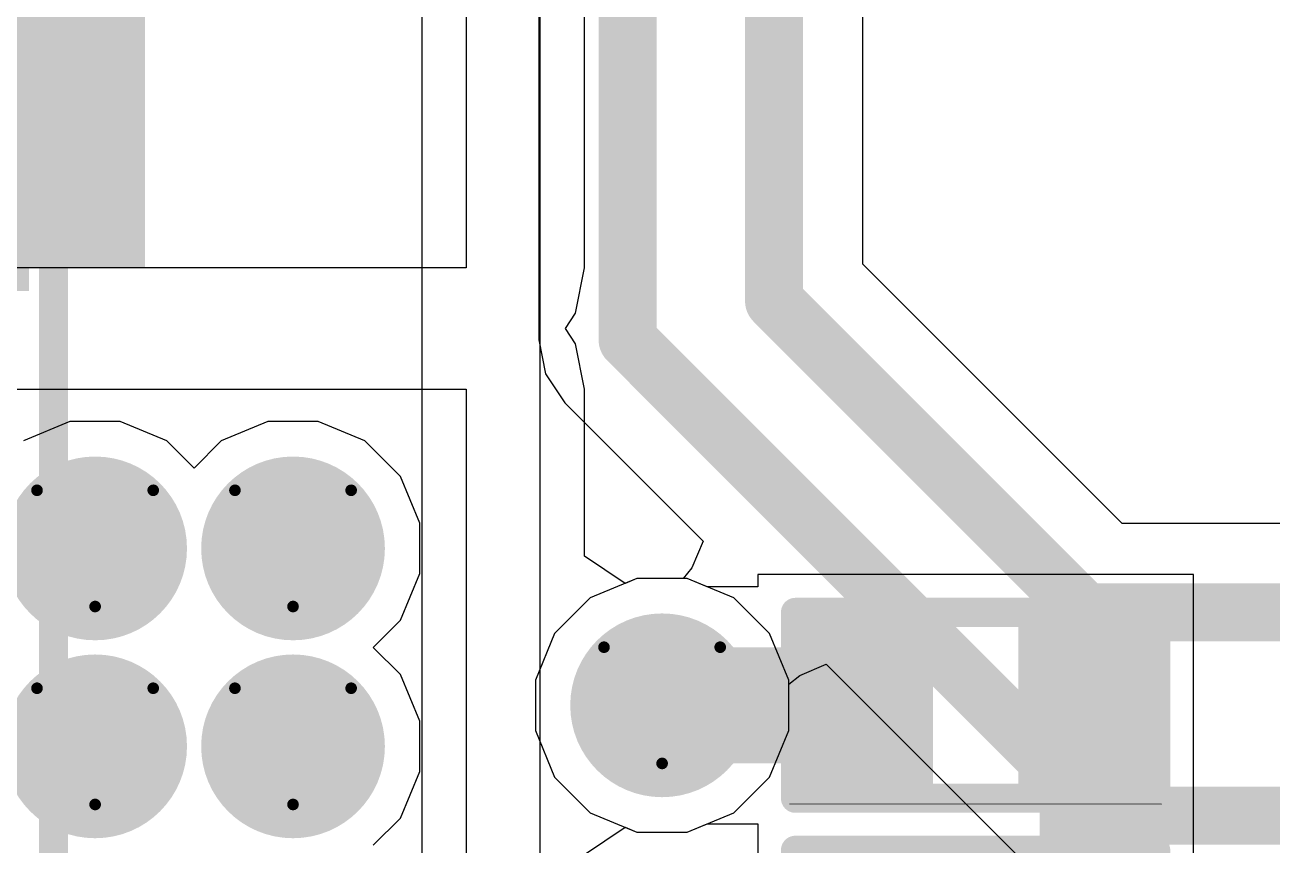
# Model space of a CAD drawing. Header units: inches. Extents: x -6 to 385, y -2 to 102.
# Drawn here: x 22.96 to 28.41, y 18.26 to 21.85 of the extents above; entities that cross this region are included whole.
import ezdxf

# ---------------------------------------------------------------- set-up
doc = ezdxf.new("R2010")
doc.units = ezdxf.units.IN
for name, color, linetype in [('Bottom Layer', 5, 'Continuous'), ('Bottom Overlay', 54, 'Continuous'), ('Bottom Paste', 16, 'Continuous'), ('Bottom Solder', 6, 'Continuous'), ('Drill Drawing', 1, 'Continuous'), ('Layer 1', 16, 'Continuous'), ('Layer 2', 76, 'Continuous'), ('Top Layer', 1, 'Continuous'), ('Top Solder', 216, 'Continuous'), ('Via Holes', 16, 'Continuous')]:
    doc.layers.add(name, color=color, linetype=linetype)

# ---------------------------------------------------------------- blocks, each defined once
blk = doc.blocks.new('8_SO_EP__B_84')
at = {"layer": 'Bottom Solder'}
blk.add_hatch(color=6, dxfattribs=at).paths.add_polyline_path([(1.64340032, -2.40759742), (1.64340032, -1.4023975), (3.35160112, -1.4023975), (3.35160112, -2.40759742)])
at = {"layer": 'Bottom Overlay'}
for points in [[(2.03199746, -2.41299492, 0.127, 0.127, 0), (2.03199746, -2.51459746, 0.127, 0.127, 0)], [(-1.905, -2.51459746, 0.127, 0.127, 0), (2.03199746, -2.51459746, 0.127, 0.127, 0)]]:
    blk.add_lwpolyline(points, format="xyseb", dxfattribs=at)
for points in [[(2.00024746, -2.41299492, 0.0635, 0.0635, 1), (2.06374746, -2.41299492, 0.0635, 0.0635, 1)], [(2.00024746, -2.51459746, 0.0635, 0.0635, 1), (2.06374746, -2.51459746, 0.0635, 0.0635, 1)], [(2.00024746, -2.51459746, 0.0635, 0.0635, 1), (2.06374746, -2.51459746, 0.0635, 0.0635, 1)]]:
    blk.add_lwpolyline(points, format="xyseb", close=True, dxfattribs=at)
blk = doc.blocks.new('R___0402_B_108')
at = {"layer": 'Bottom Layer'}
for points in [[(-0.24129746, 0.3175), (-0.24129746, -0.3175), (-0.69849746, -0.3175), (-0.69849746, 0.3175)], [(0.6985, 0.3175), (0.6985, -0.3175), (0.2413, -0.3175), (0.2412999999999999, 0.3175)]]:
    blk.add_hatch(color=5, dxfattribs=at).paths.add_polyline_path(points)
at = {"layer": 'Bottom Paste'}
for points in [[(-0.24129746, 0.3175), (-0.24129746, -0.3175), (-0.69849746, -0.3175), (-0.69849746, 0.3175)], [(0.6985, 0.3175), (0.6985, -0.3175), (0.2413, -0.3175), (0.2412999999999999, 0.3175)]]:
    blk.add_hatch(color=16, dxfattribs=at).paths.add_polyline_path(points)
at = {"layer": 'Bottom Solder'}
for points in [[(-0.1862963, 0.37250116), (-0.1862962999999999, -0.37250116), (-0.7534986199999999, -0.37250116), (-0.7534986199999999, 0.37250116)], [(0.75350116, 0.37250116), (0.75350116, -0.37250116), (0.18629884, -0.37250116), (0.1862988399999999, 0.37250116)]]:
    blk.add_hatch(color=6, dxfattribs=at).paths.add_polyline_path(points)
at = {"layer": 'Bottom Overlay'}
for points in [[(0.7874050799999999, 0.40640254, 0.127, 0.127, 0), (-0.78740254, 0.40640254, 0.127, 0.127, 0)], [(-0.7874, -0.4064, 0.127, 0.127, 0), (-0.78740254, 0.40640254, 0.127, 0.127, 0)], [(0.78740762, -0.40640508, 0.127, 0.127, 0), (0.7874050799999999, 0.40640254, 0.127, 0.127, 0)], [(0.8128, 0.4317974599999999, 0.0032258, 0.0032258, 0), (-0.8127974599999999, 0.4318, 0.0032258, 0.0032258, 0)], [(0.78740762, -0.40640508, 0.127, 0.127, 0), (-0.7874, -0.4064, 0.127, 0.127, 0)]]:
    blk.add_lwpolyline(points, format="xyseb", dxfattribs=at)
for points in [[(-0.8191525399999998, 0.40640254, 0.0635, 0.0635, 1), (-0.75565254, 0.40640254, 0.0635, 0.0635, 1)], [(-0.8191525399999998, 0.40640254, 0.0635, 0.0635, 1), (-0.75565254, 0.40640254, 0.0635, 0.0635, 1)], [(0.75565508, 0.40640254, 0.0635, 0.0635, 1), (0.8191550799999999, 0.40640254, 0.0635, 0.0635, 1)], [(0.75565508, 0.40640254, 0.0635, 0.0635, 1), (0.8191550799999999, 0.40640254, 0.0635, 0.0635, 1)], [(-0.8136026399999999, 0.4318, 0.0016129, 0.0016129, 1), (-0.81199228, 0.4318, 0.0016129, 0.0016129, 1)], [(0.8119948199999999, 0.4317974599999999, 0.0016129, 0.0016129, 1), (0.81360518, 0.4317974599999999, 0.0016129, 0.0016129, 1)], [(-0.8191499999999999, -0.4064, 0.0635, 0.0635, 1), (-0.7556499999999999, -0.4064, 0.0635, 0.0635, 1)], [(-0.8191499999999999, -0.4064, 0.0635, 0.0635, 1), (-0.7556499999999999, -0.4064, 0.0635, 0.0635, 1)], [(0.7556576199999999, -0.40640508, 0.0635, 0.0635, 1), (0.81915762, -0.40640508, 0.0635, 0.0635, 1)], [(0.7556576199999999, -0.40640508, 0.0635, 0.0635, 1), (0.81915762, -0.40640508, 0.0635, 0.0635, 1)]]:
    blk.add_lwpolyline(points, format="xyseb", close=True, dxfattribs=at)
blk = doc.blocks.new('R___0402_B_121')
at = {"layer": 'Bottom Layer'}
for points in [[(-0.2413, 0.3175), (-0.2412999999999999, -0.3175), (-0.6985, -0.3175), (-0.6985, 0.3175)], [(0.6985, 0.3175), (0.6985, -0.3175), (0.2413, -0.3175), (0.2412999999999999, 0.3175)]]:
    blk.add_hatch(color=5, dxfattribs=at).paths.add_polyline_path(points)
at = {"layer": 'Bottom Paste'}
for points in [[(-0.2413, 0.3175), (-0.2412999999999999, -0.3175), (-0.6985, -0.3175), (-0.6985, 0.3175)], [(0.6985, 0.3175), (0.6985, -0.3175), (0.2413, -0.3175), (0.2412999999999999, 0.3175)]]:
    blk.add_hatch(color=16, dxfattribs=at).paths.add_polyline_path(points)
at = {"layer": 'Bottom Solder'}
for points in [[(-0.18629884, 0.37250116), (-0.1862988399999999, -0.37250116), (-0.75350116, -0.37250116), (-0.75350116, 0.37250116)], [(0.75350116, 0.37250116), (0.75350116, -0.37250116), (0.18629884, -0.37250116), (0.1862988399999999, 0.37250116)]]:
    blk.add_hatch(color=6, dxfattribs=at).paths.add_polyline_path(points)
at = {"layer": 'Bottom Overlay'}
for points in [[(-0.7874, 0.4064, 0.127, 0.127, 0), (-0.78740254, -0.40640508, 0.127, 0.127, 0)], [(0.7874, 0.4064, 0.127, 0.127, 0), (-0.7874, 0.4064, 0.127, 0.127, 0)], [(0.7874, 0.4064, 0.127, 0.127, 0), (0.7874, -0.40639492, 0.127, 0.127, 0)], [(0.8128, 0.4318, 0.0032258, 0.0032258, 0), (-0.8128, 0.4318, 0.0032258, 0.0032258, 0)], [(0.7874, -0.40639492, 0.127, 0.127, 0), (-0.78740254, -0.40640508, 0.127, 0.127, 0)]]:
    blk.add_lwpolyline(points, format="xyseb", dxfattribs=at)
for points in [[(-0.8191499999999999, 0.4064, 0.0635, 0.0635, 1), (-0.7556499999999999, 0.4064, 0.0635, 0.0635, 1)], [(-0.8191499999999999, 0.4064, 0.0635, 0.0635, 1), (-0.7556499999999999, 0.4064, 0.0635, 0.0635, 1)], [(0.7556499999999999, 0.4064, 0.0635, 0.0635, 1), (0.8191499999999999, 0.4064, 0.0635, 0.0635, 1)], [(0.7556499999999999, 0.4064, 0.0635, 0.0635, 1), (0.8191499999999999, 0.4064, 0.0635, 0.0635, 1)], [(-0.81360518, 0.4318, 0.0016129, 0.0016129, 1), (-0.8119948199999999, 0.4318, 0.0016129, 0.0016129, 1)], [(0.8119948199999999, 0.4318, 0.0016129, 0.0016129, 1), (0.81360518, 0.4318, 0.0016129, 0.0016129, 1)], [(-0.8191525399999998, -0.40640508, 0.0635, 0.0635, 1), (-0.75565254, -0.40640508, 0.0635, 0.0635, 1)], [(-0.8191525399999998, -0.40640508, 0.0635, 0.0635, 1), (-0.75565254, -0.40640508, 0.0635, 0.0635, 1)], [(0.7556499999999999, -0.40639492, 0.0635, 0.0635, 1), (0.8191499999999999, -0.40639492, 0.0635, 0.0635, 1)], [(0.7556499999999999, -0.40639492, 0.0635, 0.0635, 1), (0.8191499999999999, -0.40639492, 0.0635, 0.0635, 1)]]:
    blk.add_lwpolyline(points, format="xyseb", close=True, dxfattribs=at)

msp = doc.modelspace()

# ---------------------------------------------------------------- hatches: boundary and pattern name
at = {"layer": 'Bottom Layer'}
msp.add_hatch(color=5, dxfattribs=at).paths.add_polyline_path([(22.07800004, 20.7849978), (23.48883796, 20.7849978), (23.48883796, 25.67370532), (22.07800004, 25.67370532)])
h = msp.add_hatch(color=5, dxfattribs=at)
edge = h.paths.add_edge_path()
edge.add_arc((23.27012618, 19.558), 0.2999994, 0, 360)
h = msp.add_hatch(color=5, dxfattribs=at)
edge = h.paths.add_edge_path()
edge.add_arc((24.13527812, 19.558), 0.2999994, 0, 360)
h = msp.add_hatch(color=5, dxfattribs=at)
edge = h.paths.add_edge_path()
edge.add_arc((25.74862262, 18.8722), 0.2999994, 0, 360)
h = msp.add_hatch(color=5, dxfattribs=at)
edge = h.paths.add_edge_path()
edge.add_arc((23.27012618, 18.69284806), 0.2999994, 0, 360)
h = msp.add_hatch(color=5, dxfattribs=at)
edge = h.paths.add_edge_path()
edge.add_arc((24.13527812, 18.69284806), 0.2999994, 0, 360)
at = {"layer": 'Bottom Solder'}
h = msp.add_hatch(color=6, dxfattribs=at)
edge = h.paths.add_edge_path()
edge.add_arc((23.27012618, 19.558), 0.4015993999999999, 0, 360)
h = msp.add_hatch(color=6, dxfattribs=at)
edge = h.paths.add_edge_path()
edge.add_arc((24.13527812, 19.558), 0.4015993999999999, 0, 360)
h = msp.add_hatch(color=6, dxfattribs=at)
edge = h.paths.add_edge_path()
edge.add_arc((25.74862262, 18.8722), 0.4015993999999999, 0, 360)
h = msp.add_hatch(color=6, dxfattribs=at)
edge = h.paths.add_edge_path()
edge.add_arc((23.27012618, 18.69284806), 0.4015993999999999, 0, 360)
h = msp.add_hatch(color=6, dxfattribs=at)
edge = h.paths.add_edge_path()
edge.add_arc((24.13527812, 18.69284806), 0.4015993999999999, 0, 360)
at = {"layer": 'Layer 1'}
h = msp.add_hatch(color=16, dxfattribs=at)
edge = h.paths.add_edge_path()
edge.add_arc((23.27012618, 19.558), 0.2999994, 0, 360)
h = msp.add_hatch(color=16, dxfattribs=at)
edge = h.paths.add_edge_path()
edge.add_arc((24.13527812, 19.558), 0.2999994, 0, 360)
h = msp.add_hatch(color=16, dxfattribs=at)
edge = h.paths.add_edge_path()
edge.add_arc((25.74862262, 18.8722), 0.2999994, 0, 360)
h = msp.add_hatch(color=16, dxfattribs=at)
edge = h.paths.add_edge_path()
edge.add_arc((23.27012618, 18.69284806), 0.2999994, 0, 360)
h = msp.add_hatch(color=16, dxfattribs=at)
edge = h.paths.add_edge_path()
edge.add_arc((24.13527812, 18.69284806), 0.2999994, 0, 360)
at = {"layer": 'Layer 2'}
h = msp.add_hatch(color=76, dxfattribs=at)
edge = h.paths.add_edge_path()
edge.add_arc((23.27012618, 19.558), 0.2999994, 0, 360)
h = msp.add_hatch(color=76, dxfattribs=at)
edge = h.paths.add_edge_path()
edge.add_arc((24.13527812, 19.558), 0.2999994, 0, 360)
h = msp.add_hatch(color=76, dxfattribs=at)
edge = h.paths.add_edge_path()
edge.add_arc((25.74862262, 18.8722), 0.2999994, 0, 360)
h = msp.add_hatch(color=76, dxfattribs=at)
edge = h.paths.add_edge_path()
edge.add_arc((23.27012618, 18.69284806), 0.2999994, 0, 360)
h = msp.add_hatch(color=76, dxfattribs=at)
edge = h.paths.add_edge_path()
edge.add_arc((24.13527812, 18.69284806), 0.2999994, 0, 360)
at = {"layer": 'Top Layer'}
h = msp.add_hatch(color=1, dxfattribs=at)
edge = h.paths.add_edge_path()
edge.add_arc((23.27012618, 19.558), 0.2999994, 0, 360)
h = msp.add_hatch(color=1, dxfattribs=at)
edge = h.paths.add_edge_path()
edge.add_arc((24.13527812, 19.558), 0.2999994, 0, 360)
h = msp.add_hatch(color=1, dxfattribs=at)
edge = h.paths.add_edge_path()
edge.add_arc((25.74862262, 18.8722), 0.2999994, 0, 360)
h = msp.add_hatch(color=1, dxfattribs=at)
edge = h.paths.add_edge_path()
edge.add_arc((23.27012618, 18.69284806), 0.2999994, 0, 360)
h = msp.add_hatch(color=1, dxfattribs=at)
edge = h.paths.add_edge_path()
edge.add_arc((24.13527812, 18.69284806), 0.2999994, 0, 360)
at = {"layer": 'Top Solder'}
h = msp.add_hatch(color=216, dxfattribs=at)
edge = h.paths.add_edge_path()
edge.add_arc((23.27012618, 19.558), 0.4015993999999999, 0, 360)
h = msp.add_hatch(color=216, dxfattribs=at)
edge = h.paths.add_edge_path()
edge.add_arc((24.13527812, 19.558), 0.4015993999999999, 0, 360)
h = msp.add_hatch(color=216, dxfattribs=at)
edge = h.paths.add_edge_path()
edge.add_arc((25.74862262, 18.8722), 0.4015993999999999, 0, 360)
h = msp.add_hatch(color=216, dxfattribs=at)
edge = h.paths.add_edge_path()
edge.add_arc((23.27012618, 18.69284806), 0.4015993999999999, 0, 360)
h = msp.add_hatch(color=216, dxfattribs=at)
edge = h.paths.add_edge_path()
edge.add_arc((24.13527812, 18.69284806), 0.4015993999999999, 0, 360)
at = {"layer": 'Via Holes'}
h = msp.add_hatch(color=7, dxfattribs=at)
edge = h.paths.add_edge_path()
edge.add_arc((23.27012618, 19.558), 0.1499997, 0, 360)
h = msp.add_hatch(color=7, dxfattribs=at)
edge = h.paths.add_edge_path()
edge.add_arc((24.13527812, 19.558), 0.1499997, 0, 360)
h = msp.add_hatch(color=7, dxfattribs=at)
edge = h.paths.add_edge_path()
edge.add_arc((25.74862262, 18.8722), 0.1499997, 0, 360)
h = msp.add_hatch(color=7, dxfattribs=at)
edge = h.paths.add_edge_path()
edge.add_arc((23.27012618, 18.69284806), 0.1499997, 0, 360)
h = msp.add_hatch(color=7, dxfattribs=at)
edge = h.paths.add_edge_path()
edge.add_arc((24.13527812, 18.69284806), 0.1499997, 0, 360)

# ---------------------------------------------------------------- linework, layer by layer
at = {"layer": 'Bottom Layer'}
for p, q in [((24.892, 23.65249778), (24.892, 20.7849978)), ((25.40995172, 20.7849978), (25.40995172, 23.13454606)), ((24.892, 20.7849978), (21.876385, 20.7849978)), ((25.37052584, 20.58678636), (25.40995172, 20.7849978)), ((25.32559832, 20.51954748), (25.37052584, 20.58678636)), ((25.37052584, 20.4523086), (25.32559832, 20.51954748)), ((25.40995172, 20.25409716), (25.37052584, 20.4523086)), ((22.79829324, 20.25409716), (24.892, 20.25409716)), ((24.892, 20.25409716), (24.892, 14.85549988)), ((25.40995172, 19.5240148), (25.40995172, 20.25409716)), ((25.58775426, 19.40521138), (25.40995172, 19.5240148)), ((25.63842472, 19.4261994), (25.58775426, 19.40521138)), ((25.85882052, 19.4261994), (25.63842472, 19.4261994)), ((25.94584854, 19.39015172), (25.85882052, 19.4261994)), ((28.07149833999999, 19.4437), (26.16649834, 19.4437)), ((26.16649834, 19.4437), (26.16649834, 19.39015172)), ((28.07149833999999, 18.40392306), (28.07149833999999, 19.4437)), ((26.16649834, 19.39015172), (25.94584854, 19.39015172)), ((28.07150342, 18.40392306), (28.07149833999999, 18.40392306)), ((28.07150342, 17.26092814), (28.07150342, 18.40392306)), ((25.40995172, 18.2203852), (25.58775426, 18.33918862)), ((25.58775426, 18.33918862), (25.63842472, 18.3182006)), ((25.63842472, 18.3182006), (25.85882052, 18.3182006)), ((25.85882052, 18.3182006), (25.94584854, 18.35424828)), ((25.94584854, 18.35424828), (26.16649834, 18.35424828)), ((26.16649834, 18.35424828), (26.16649834, 18.3007)), ((26.16649834, 18.3007), (26.16650595999999, 18.3007)), ((26.16650595999999, 18.3007), (26.16650595999999, 17.26092306))]:
    msp.add_line(p, q, dxfattribs=at)
for points in [[(25.74862262, 18.8722, 0.508, 0.508, 0), (26.57776244, 18.8722, 0.508, 0.508, 0)], [(27.58890088, 17.8324256, 0.3809999999999999, 0.3809999999999999, 0), (27.58890088, 18.87219746, 0.3809999999999999, 0.3809999999999999, 0)], [(27.58889834, 18.8722, 0.254, 0.254, 0), (27.58890088, 18.87219746, 0.254, 0.254, 0)]]:
    msp.add_lwpolyline(points, format="xyseb", dxfattribs=at)
for points in [[(25.62162262, 18.8722, 0.254, 0.254, 1), (25.87562262, 18.8722, 0.254, 0.254, 1)], [(26.45076244, 18.8722, 0.254, 0.254, 1), (26.70476244, 18.8722, 0.254, 0.254, 1)], [(27.49365088, 18.87219746, 0.1905, 0.1905, 1), (27.68415088, 18.87219746, 0.1905, 0.1905, 1)], [(27.52539834, 18.8722, 0.127, 0.127, 1), (27.65239834, 18.8722, 0.127, 0.127, 1)], [(27.52540088, 18.87219746, 0.127, 0.127, 1), (27.65240088, 18.87219746, 0.127, 0.127, 1)]]:
    msp.add_lwpolyline(points, format="xyseb", close=True, dxfattribs=at)
at = {"layer": 'Drill Drawing'}
for points in [[(23.01612618, 19.812, 0.0508, 0.0508, 0), (23.52412618, 19.812, 0.0508, 0.0508, 0)], [(23.01612618, 19.812, 0.0508, 0.0508, 0), (23.27012618, 19.304, 0.0508, 0.0508, 0)], [(23.27012618, 19.304, 0.0508, 0.0508, 0), (23.52412618, 19.812, 0.0508, 0.0508, 0)], [(23.88127812, 19.812, 0.0508, 0.0508, 0), (24.38927812, 19.812, 0.0508, 0.0508, 0)], [(23.88127812, 19.812, 0.0508, 0.0508, 0), (24.13527812, 19.304, 0.0508, 0.0508, 0)], [(24.13527812, 19.304, 0.0508, 0.0508, 0), (24.38927812, 19.812, 0.0508, 0.0508, 0)], [(25.49462262, 19.1262, 0.0508, 0.0508, 0), (26.00262262, 19.1262, 0.0508, 0.0508, 0)], [(25.49462262, 19.1262, 0.0508, 0.0508, 0), (25.74862262, 18.6182, 0.0508, 0.0508, 0)], [(25.74862262, 18.6182, 0.0508, 0.0508, 0), (26.00262262, 19.1262, 0.0508, 0.0508, 0)], [(23.01612618, 18.94684806, 0.0508, 0.0508, 0), (23.52412618, 18.94684806, 0.0508, 0.0508, 0)], [(23.01612618, 18.94684806, 0.0508, 0.0508, 0), (23.27012618, 18.43884806, 0.0508, 0.0508, 0)], [(23.27012618, 18.43884806, 0.0508, 0.0508, 0), (23.52412618, 18.94684806, 0.0508, 0.0508, 0)], [(23.88127812, 18.94684806, 0.0508, 0.0508, 0), (24.38927812, 18.94684806, 0.0508, 0.0508, 0)], [(23.88127812, 18.94684806, 0.0508, 0.0508, 0), (24.13527812, 18.43884806, 0.0508, 0.0508, 0)], [(24.13527812, 18.43884806, 0.0508, 0.0508, 0), (24.38927812, 18.94684806, 0.0508, 0.0508, 0)]]:
    msp.add_lwpolyline(points, format="xyseb", dxfattribs=at)
for points in [[(23.00342618, 19.812, 0.0254, 0.0254, 1), (23.02882618, 19.812, 0.0254, 0.0254, 1)], [(23.00342618, 19.812, 0.0254, 0.0254, 1), (23.02882618, 19.812, 0.0254, 0.0254, 1)], [(23.51142618, 19.812, 0.0254, 0.0254, 1), (23.53682618, 19.812, 0.0254, 0.0254, 1)], [(23.51142618, 19.812, 0.0254, 0.0254, 1), (23.53682618, 19.812, 0.0254, 0.0254, 1)], [(23.86857812, 19.812, 0.0254, 0.0254, 1), (23.89397812, 19.812, 0.0254, 0.0254, 1)], [(23.86857812, 19.812, 0.0254, 0.0254, 1), (23.89397812, 19.812, 0.0254, 0.0254, 1)], [(24.37657812, 19.812, 0.0254, 0.0254, 1), (24.40197812, 19.812, 0.0254, 0.0254, 1)], [(24.37657812, 19.812, 0.0254, 0.0254, 1), (24.40197812, 19.812, 0.0254, 0.0254, 1)], [(23.25742618, 19.304, 0.0254, 0.0254, 1), (23.28282618, 19.304, 0.0254, 0.0254, 1)], [(23.25742618, 19.304, 0.0254, 0.0254, 1), (23.28282618, 19.304, 0.0254, 0.0254, 1)], [(24.12257812, 19.304, 0.0254, 0.0254, 1), (24.14797812, 19.304, 0.0254, 0.0254, 1)], [(24.12257812, 19.304, 0.0254, 0.0254, 1), (24.14797812, 19.304, 0.0254, 0.0254, 1)], [(25.48192262, 19.1262, 0.0254, 0.0254, 1), (25.50732262, 19.1262, 0.0254, 0.0254, 1)], [(25.48192262, 19.1262, 0.0254, 0.0254, 1), (25.50732262, 19.1262, 0.0254, 0.0254, 1)], [(25.98992262, 19.1262, 0.0254, 0.0254, 1), (26.01532262, 19.1262, 0.0254, 0.0254, 1)], [(25.98992262, 19.1262, 0.0254, 0.0254, 1), (26.01532262, 19.1262, 0.0254, 0.0254, 1)], [(23.00342618, 18.94684806, 0.0254, 0.0254, 1), (23.02882618, 18.94684806, 0.0254, 0.0254, 1)], [(23.00342618, 18.94684806, 0.0254, 0.0254, 1), (23.02882618, 18.94684806, 0.0254, 0.0254, 1)], [(23.51142618, 18.94684806, 0.0254, 0.0254, 1), (23.53682618, 18.94684806, 0.0254, 0.0254, 1)], [(23.51142618, 18.94684806, 0.0254, 0.0254, 1), (23.53682618, 18.94684806, 0.0254, 0.0254, 1)], [(23.86857812, 18.94684806, 0.0254, 0.0254, 1), (23.89397812, 18.94684806, 0.0254, 0.0254, 1)], [(23.86857812, 18.94684806, 0.0254, 0.0254, 1), (23.89397812, 18.94684806, 0.0254, 0.0254, 1)], [(24.37657812, 18.94684806, 0.0254, 0.0254, 1), (24.40197812, 18.94684806, 0.0254, 0.0254, 1)], [(24.37657812, 18.94684806, 0.0254, 0.0254, 1), (24.40197812, 18.94684806, 0.0254, 0.0254, 1)], [(25.73592262, 18.6182, 0.0254, 0.0254, 1), (25.76132262, 18.6182, 0.0254, 0.0254, 1)], [(25.73592262, 18.6182, 0.0254, 0.0254, 1), (25.76132262, 18.6182, 0.0254, 0.0254, 1)], [(23.25742618, 18.43884806, 0.0254, 0.0254, 1), (23.28282618, 18.43884806, 0.0254, 0.0254, 1)], [(23.25742618, 18.43884806, 0.0254, 0.0254, 1), (23.28282618, 18.43884806, 0.0254, 0.0254, 1)], [(24.12257812, 18.43884806, 0.0254, 0.0254, 1), (24.14797812, 18.43884806, 0.0254, 0.0254, 1)], [(24.12257812, 18.43884806, 0.0254, 0.0254, 1), (24.14797812, 18.43884806, 0.0254, 0.0254, 1)]]:
    msp.add_lwpolyline(points, format="xyseb", close=True, dxfattribs=at)
at = {"layer": 'Layer 1'}
for p, q in [((23.15992828, 20.1119994), (22.95631172, 20.0276587)), ((23.38032408, 20.1119994), (23.15992828, 20.1119994)), ((23.58394064, 20.0276587), (23.38032408, 20.1119994)), ((24.02508022, 20.1119994), (23.82146366, 20.0276587)), ((24.24547602, 20.1119994), (24.02508022, 20.1119994)), ((24.44909258, 20.0276587), (24.24547602, 20.1119994)), ((23.70270088, 19.90889592), (23.58394064, 20.0276587)), ((23.82146366, 20.0276587), (23.70270088, 19.90889592)), ((24.60493682, 19.87181446), (24.44909258, 20.0276587)), ((24.68927752, 19.6681979), (24.60493682, 19.87181446)), ((24.68927752, 19.4478021), (24.68927752, 19.6681979)), ((24.60493682, 19.24418554), (24.68927752, 19.4478021)), ((25.63842472, 19.4261994), (25.43480816, 19.3418587)), ((25.85882052, 19.4261994), (25.63842472, 19.4261994)), ((26.06243708, 19.3418587), (25.85882052, 19.4261994)), ((25.43480816, 19.3418587), (25.27896392, 19.18601446)), ((26.21828132, 19.18601446), (26.06243708, 19.3418587)), ((24.48617404, 19.12542276), (24.60493682, 19.24418554)), ((25.27896392, 19.18601446), (25.19462322, 18.9823979)), ((26.30262202, 18.9823979), (26.21828132, 19.18601446)), ((24.60493682, 19.00666252), (24.48617404, 19.12542276)), ((24.68927752, 18.80304596), (24.60493682, 19.00666252)), ((25.19462322, 18.9823979), (25.19462322, 18.7620021)), ((26.30262202, 18.7620021), (26.30262202, 18.9823979)), ((24.68927752, 18.58265016), (24.68927752, 18.80304596)), ((25.19462322, 18.7620021), (25.27896392, 18.55838554)), ((26.21828132, 18.55838554), (26.30262202, 18.7620021)), ((24.60493682, 18.3790336), (24.68927752, 18.58265016)), ((25.27896392, 18.55838554), (25.43480816, 18.4025413)), ((26.06243708, 18.4025413), (26.21828132, 18.55838554)), ((24.48617404, 18.26027336), (24.60493682, 18.3790336)), ((25.43480816, 18.4025413), (25.63842472, 18.3182006)), ((25.85882052, 18.3182006), (26.06243708, 18.4025413)), ((25.63842472, 18.3182006), (25.85882052, 18.3182006))]:
    msp.add_line(p, q, dxfattribs=at)
at = {"layer": 'Layer 2'}
for p, q in [((24.69818276, 23.14967938), (24.69818276, 17.23133206)), ((25.21613448, 18.01751794), (25.21613448, 23.14967938))]:
    msp.add_line(p, q, dxfattribs=at)
at = {"layer": 'Top Layer'}
for p, q in [((25.20954826, 29.95857102), (25.20954826, 20.46938502)), ((26.62666506, 20.80010064), (26.62666506, 24.49603686)), ((27.75969556, 19.66707014), (26.62666506, 20.80010064)), ((25.20954826, 20.46938502), (25.23911894, 20.32072644)), ((25.23911894, 20.32072644), (25.32332756, 20.19469926)), ((25.32332756, 20.19469926), (25.9280533, 19.58997098)), ((23.15992828, 20.1119994), (22.95631172, 20.0276587)), ((23.38032408, 20.1119994), (23.15992828, 20.1119994)), ((23.58394064, 20.0276587), (23.38032408, 20.1119994)), ((24.02508022, 20.1119994), (23.82146366, 20.0276587)), ((24.24547602, 20.1119994), (24.02508022, 20.1119994)), ((24.44909258, 20.0276587), (24.24547602, 20.1119994)), ((23.70270088, 19.90889592), (23.58394064, 20.0276587)), ((23.82146366, 20.0276587), (23.70270088, 19.90889592)), ((24.60493682, 19.87181446), (24.44909258, 20.0276587)), ((24.68927752, 19.6681979), (24.60493682, 19.87181446)), ((24.68927752, 19.4478021), (24.68927752, 19.6681979)), ((30.4659919, 19.66707014), (27.75969556, 19.66707014)), ((25.9280533, 19.58997098), (25.87884334, 19.47356786)), ((25.87884334, 19.47356786), (25.84037757999999, 19.4261994)), ((24.60493682, 19.24418554), (24.68927752, 19.4478021)), ((25.63842472, 19.4261994), (25.43480816, 19.3418587)), ((25.84037757999999, 19.4261994), (25.63842472, 19.4261994)), ((25.43480816, 19.3418587), (25.27896392, 19.18601446)), ((24.48617404, 19.12542276), (24.60493682, 19.24418554)), ((25.27896392, 19.18601446), (25.19462322, 18.9823979)), ((24.60493682, 19.00666252), (24.48617404, 19.12542276)), ((26.34999302, 19.00242072), (26.46639614, 19.05163068)), ((26.46639614, 19.05163068), (27.40311003999999, 18.11491424)), ((24.68927752, 18.80304596), (24.60493682, 19.00666252)), ((25.19462322, 18.9823979), (25.19462322, 18.7620021)), ((26.30262202, 18.96395496), (26.34999302, 19.00242072)), ((26.30262202, 18.7620021), (26.30262202, 18.96395496)), ((24.68927752, 18.58265016), (24.68927752, 18.80304596)), ((25.19462322, 18.7620021), (25.27896392, 18.55838554)), ((26.21828132, 18.55838554), (26.30262202, 18.7620021)), ((24.60493682, 18.3790336), (24.68927752, 18.58265016)), ((25.27896392, 18.55838554), (25.43480816, 18.4025413)), ((26.06243708, 18.4025413), (26.21828132, 18.55838554)), ((24.48617404, 18.26027336), (24.60493682, 18.3790336)), ((25.43480816, 18.4025413), (25.63842472, 18.3182006)), ((25.85882052, 18.3182006), (26.06243708, 18.4025413)), ((25.63842472, 18.3182006), (25.85882052, 18.3182006))]:
    msp.add_line(p, q, dxfattribs=at)
for points in [[(26.2382, 20.63919418, 0.254, 0.254, 0), (26.2382, 34.49933918, 0.254, 0.254, 0)], [(25.59801332, 20.46938502, 0.254, 0.254, 0), (25.59801332, 30.11947748, 0.254, 0.254, 0)], [(26.2382, 20.63919418, 0.254, 0.254, 0), (27.5987891, 19.27860508, 0.254, 0.254, 0)], [(25.59801332, 20.46938502, 0.254, 0.254, 0), (27.67779834, 18.3896, 0.254, 0.254, 0)], [(27.5987891, 19.27860508, 0.254, 0.254, 0), (30.861, 19.27860508, 0.254, 0.254, 0)], [(27.67779834, 18.3896, 0.254, 0.254, 0), (30.861, 18.3896, 0.254, 0.254, 0)]]:
    msp.add_lwpolyline(points, format="xyseb", dxfattribs=at)
for points in [[(26.1747, 20.63919418, 0.127, 0.127, 1), (26.3017, 20.63919418, 0.127, 0.127, 1)], [(26.1747, 20.63919418, 0.127, 0.127, 1), (26.3017, 20.63919418, 0.127, 0.127, 1)], [(25.53451332, 20.46938502, 0.127, 0.127, 1), (25.66151332, 20.46938502, 0.127, 0.127, 1)], [(25.53451332, 20.46938502, 0.127, 0.127, 1), (25.66151332, 20.46938502, 0.127, 0.127, 1)], [(27.5352891, 19.27860508, 0.127, 0.127, 1), (27.6622891, 19.27860508, 0.127, 0.127, 1)], [(27.5352891, 19.27860508, 0.127, 0.127, 1), (27.6622891, 19.27860508, 0.127, 0.127, 1)], [(27.61429833999999, 18.3896, 0.127, 0.127, 1), (27.74129834, 18.3896, 0.127, 0.127, 1)], [(27.61429833999999, 18.3896, 0.127, 0.127, 1), (27.74129834, 18.3896, 0.127, 0.127, 1)]]:
    msp.add_lwpolyline(points, format="xyseb", close=True, dxfattribs=at)

# ---------------------------------------------------------------- block references
for name, p, rotation in [('8_SO_EP__B_84', (20.57400254, 19.03999748), 90), ('R___0402_B_121', (27.11899834, 18.8722), 180), ('R___0402_B_108', (27.11900596, 17.83242306), 180)]:
    msp.add_blockref(name, p, dxfattribs=dict(rotation=rotation))

doc.saveas('drawing.dxf')
